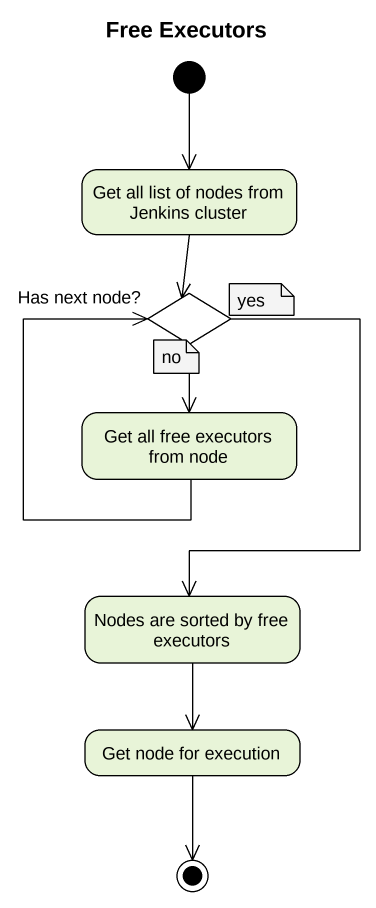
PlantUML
@startuml
title Free Executors
hide empty description
state "Get all list of nodes from Jenkins cluster" as Get_all_list_of_nodes_from
state "Has next node?" as Has_next_node <<choice>>
state "Get all free executors from node" as Get_all_free_executors_from
state "Nodes are sorted by free executors" as Nodes_are_sorted_by_free
state "Get node for execution" as Get_node_for_execution
[*] --> Get_all_list_of_nodes_from
Get_all_list_of_nodes_from --> Has_next_node
Has_next_node --> Get_all_free_executors_from
Has_next_node --> Nodes_are_sorted_by_free
Get_all_free_executors_from -up-> Has_next_node
Nodes_are_sorted_by_free --> Get_node_for_execution
Get_node_for_execution --> [*]
note as N1
  yes
end note
note as N2
  no
end note
@enduml
